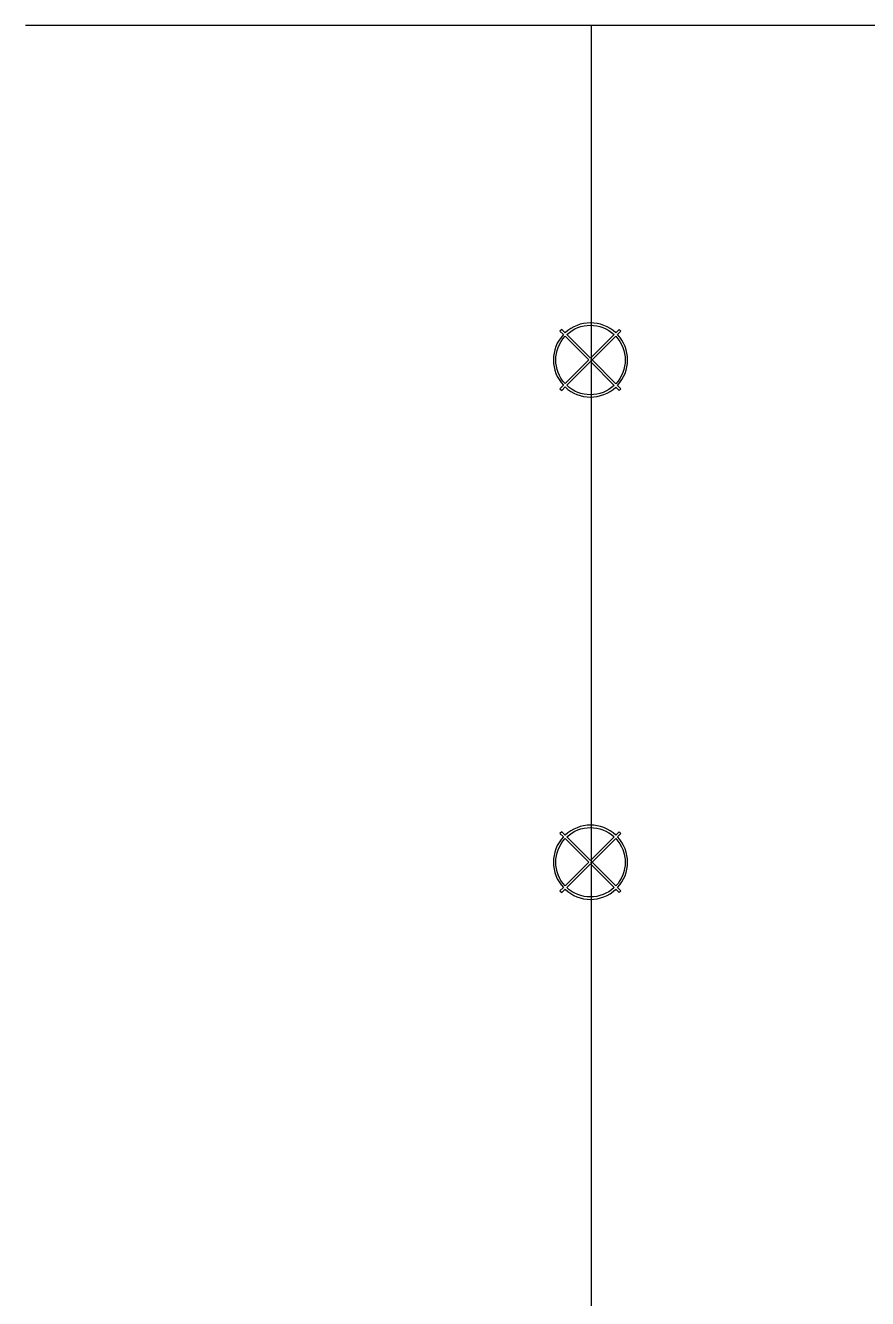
# Model space of a CAD drawing. Extents: x -487 to 422, y 3 to 392.
# Drawn here: x 85.7 to 149.6, y 295.3 to 391.9 of the extents above; entities that cross this region are included whole.
import ezdxf

# ---------------------------------------------------------------- set-up
doc = ezdxf.new("R2010")
doc.units = 0
doc.layers.add('Layer_1', color=7, linetype='CONTINUOUS')

msp = doc.modelspace()

# ---------------------------------------------------------------- linework, layer by layer
at = {"layer": 'Layer_1', "color": 5}
for p, q in [((179.416964, 391.865517), (85.690964, 391.865517)), ((128.591917, 366.46563), (128.591917, 366.464925)), ((128.616964, 366.49103), (128.616964, 366.49103)), ((128.616964, 366.49103), (128.616964, 366.490325)), ((128.616964, 366.49103), (128.616964, 366.490325)), ((128.616964, 366.49103), (128.616964, 366.49103)), ((128.616964, 366.490677), (128.616964, 366.490677)), ((128.616964, 366.490677), (128.616964, 366.490677)), ((128.616964, 366.490677), (128.616964, 366.490677)), ((128.616964, 366.490677), (128.616964, 366.490677)), ((128.616964, 366.490677), (128.616964, 366.490677)), ((128.616964, 366.490677), (128.616964, 366.490677)), ((128.616964, 366.490677), (128.616964, 366.490677)), ((128.616964, 366.490325), (128.616964, 366.490325)), ((128.616964, 366.490325), (128.616964, 366.490325)), ((128.616964, 366.490325), (128.616964, 366.490325)), ((128.616964, 366.490325), (128.616964, 366.490325)), ((128.616964, 366.490325), (128.616964, 366.490325)), ((128.616964, 366.490325), (128.616964, 366.490325)), ((128.616964, 366.490325), (128.616964, 366.490325)), ((128.616964, 366.490325), (128.616964, 366.490325)), ((128.616964, 366.490325), (128.616964, 366.490325)), ((128.616964, 366.490325), (128.616964, 366.490325)), ((128.616964, 366.490325), (128.616964, 366.490325)), ((128.616964, 366.490325), (128.616964, 366.490325)), ((128.616964, 366.439877), (128.616964, 366.439172)), ((128.642364, 366.46563), (128.642364, 366.464925)), ((128.591917, 328.365631), (128.591917, 328.364926)), ((128.616964, 328.391031), (128.616964, 328.391031)), ((128.616964, 328.391031), (128.616964, 328.390326)), ((128.616964, 328.391031), (128.616964, 328.390326)), ((128.616964, 328.391031), (128.616964, 328.391031)), ((128.616964, 328.390678), (128.616964, 328.390678)), ((128.616964, 328.390678), (128.616964, 328.390678)), ((128.616964, 328.390678), (128.616964, 328.390678)), ((128.616964, 328.390678), (128.616964, 328.390678)), ((128.616964, 328.390678), (128.616964, 328.390678)), ((128.616964, 328.390678), (128.616964, 328.390678)), ((128.616964, 328.390678), (128.616964, 328.390678)), ((128.616964, 328.390326), (128.616964, 328.390326)), ((128.616964, 328.390326), (128.616964, 328.390326)), ((128.616964, 328.390326), (128.616964, 328.390326)), ((128.616964, 328.390326), (128.616964, 328.390326)), ((128.616964, 328.390326), (128.616964, 328.390326)), ((128.616964, 328.390326), (128.616964, 328.390326)), ((128.616964, 328.390326), (128.616964, 328.390326)), ((128.616964, 328.390326), (128.616964, 328.390326)), ((128.616964, 328.390326), (128.616964, 328.390326)), ((128.616964, 328.390326), (128.616964, 328.390326)), ((128.616964, 328.390326), (128.616964, 328.390326)), ((128.616964, 328.390326), (128.616964, 328.390326)), ((128.642364, 328.365631), (128.642364, 328.364926)), ((128.616964, 328.339878), (128.616964, 328.339173))]:
    msp.add_line(p, q, dxfattribs=at)
at = {"layer": 'Layer_1', "color": 1}
msp.add_line((128.616964, 391.865517), (128.616964, 3.245517), dxfattribs=at)
at = {"layer": 'Layer_1', "color": 7}
for p, q in [((126.381722, 368.801993), (126.254722, 368.67464)), ((126.254722, 368.67464), (126.515072, 368.41429)), ((126.642072, 368.541643), (126.381722, 368.801993)), ((126.642072, 368.28729), (128.435947, 366.493415)), ((128.563299, 366.620415), (126.769424, 368.41429)), ((130.361055, 368.418523), (128.563299, 366.620415)), ((128.690299, 366.493415), (130.488761, 368.292229)), ((130.744524, 368.801993), (130.488408, 368.545523)), ((130.616113, 368.419229), (130.871877, 368.67464)), ((130.871877, 368.67464), (130.744524, 368.801993)), ((128.435947, 366.493415), (126.638191, 364.695307)), ((126.764486, 364.567601), (128.563299, 366.366415)), ((128.563299, 366.366415), (130.365994, 364.563368)), ((130.493347, 364.690721), (128.690299, 366.493415)), ((126.510838, 364.568307), (126.254722, 364.311837)), ((126.254722, 364.311837), (126.381722, 364.184837)), ((126.381722, 364.184837), (126.637838, 364.440601)), ((130.493347, 364.436368), (130.744524, 364.184837)), ((130.871877, 364.311837), (130.620347, 364.563368)), ((130.744524, 364.184837), (130.871877, 364.311837)), ((130.871877, 364.311837), (130.871877, 364.311837)), ((126.381722, 330.697845), (126.254722, 330.570845)), ((126.254722, 330.570845), (126.515072, 330.310142)), ((126.642072, 330.437495), (126.381722, 330.697845)), ((128.563299, 328.516267), (126.769424, 330.310142)), ((130.361055, 330.314376), (128.563299, 328.516267)), ((130.744524, 330.697845), (130.488408, 330.441376)), ((130.616113, 330.315081), (130.871877, 330.570845)), ((130.871877, 330.570845), (130.744524, 330.697845)), ((126.642072, 330.183142), (128.435947, 328.389267)), ((128.690299, 328.389267), (130.488761, 330.188081)), ((128.435947, 328.389267), (126.638191, 326.591159)), ((130.493347, 326.586573), (128.690299, 328.389267)), ((126.764486, 326.463453), (128.563299, 328.262267)), ((128.563299, 328.262267), (130.365994, 326.45922)), ((126.510838, 326.464159), (126.254722, 326.207689)), ((130.871877, 326.207689), (130.620347, 326.45922)), ((126.254722, 326.207689), (126.381722, 326.080689)), ((126.381722, 326.080689), (126.637838, 326.336453)), ((130.493347, 326.33222), (130.744524, 326.080689)), ((130.744524, 326.080689), (130.871877, 326.207689)), ((130.871877, 326.207689), (130.871877, 326.207689))]:
    msp.add_line(p, q, dxfattribs=at)
for points in [[(130.488408, 368.545523), (129.407144, 369.555879), (127.721572, 369.554468), (126.642072, 368.541643)], [(126.769424, 368.41429), (127.778369, 369.356912), (129.350347, 369.358323), (130.361055, 368.418523)], [(126.515072, 368.41429), (125.502247, 367.335143), (125.500836, 365.649218), (126.510838, 364.568307)], [(126.638191, 364.695307), (125.698038, 365.706368), (125.699449, 367.278346), (126.642072, 368.28729)], [(130.488761, 368.292229), (131.43738, 367.281168), (131.438791, 365.70284), (130.493347, 364.690721)], [(130.620347, 364.563368), (131.635994, 365.64569), (131.634583, 367.338318), (130.616113, 368.419229)], [(126.637838, 364.440601), (127.718397, 363.421779), (129.411024, 363.420721), (130.493347, 364.436368)], [(130.365994, 364.563368), (129.353874, 363.617923), (127.775194, 363.619334), (126.764486, 364.567601)], [(130.488408, 330.441376), (129.407144, 331.451731), (127.721572, 331.45032), (126.642072, 330.437495)], [(126.515072, 330.310142), (125.502247, 329.230995), (125.500836, 327.54507), (126.510838, 326.464159)], [(126.769424, 330.310142), (127.778369, 331.252764), (129.350347, 331.254176), (130.361055, 330.314376)], [(130.620347, 326.45922), (131.635994, 327.541542), (131.634583, 329.23417), (130.616113, 330.315081)], [(126.638191, 326.591159), (125.698038, 327.60222), (125.699449, 329.174198), (126.642072, 330.183142)], [(130.488761, 330.188081), (131.43738, 329.17702), (131.438791, 327.598692), (130.493347, 326.586573)], [(130.365994, 326.45922), (129.353874, 325.513776), (127.775194, 325.515187), (126.764486, 326.463453)], [(126.637838, 326.336453), (127.718397, 325.317631), (129.411024, 325.316573), (130.493347, 326.33222)]]:
    msp.add_open_spline(points, degree=3, dxfattribs=at)
at = {"layer": 'Layer_1', "color": 5}
for points in [[(128.616964, 366.49103), (128.602853, 366.49103), (128.591917, 366.479389), (128.591917, 366.46563)], [(128.616964, 366.49103), (128.602853, 366.49103), (128.591917, 366.479389), (128.591917, 366.46563)], [(128.616964, 366.490677), (128.602853, 366.490677), (128.591917, 366.479389), (128.591917, 366.465277)], [(128.616964, 366.490677), (128.602853, 366.490677), (128.591917, 366.479389), (128.591917, 366.465277)], [(128.616964, 366.490677), (128.602853, 366.490677), (128.591917, 366.479389), (128.591917, 366.465277)], [(128.616964, 366.490677), (128.602853, 366.490677), (128.591917, 366.479389), (128.591917, 366.465277)], [(128.616964, 366.490677), (128.602853, 366.490677), (128.591917, 366.479389), (128.591917, 366.46563)], [(128.616964, 366.490677), (128.602853, 366.490677), (128.591917, 366.479389), (128.591917, 366.46563)], [(128.616964, 366.490677), (128.602853, 366.490677), (128.591917, 366.479389), (128.591917, 366.46563)], [(128.616964, 366.490325), (128.602853, 366.490325), (128.591917, 366.478683), (128.591917, 366.464925)], [(128.616964, 366.490325), (128.602853, 366.490325), (128.591917, 366.479036), (128.591917, 366.464925)], [(128.616964, 366.490325), (128.602853, 366.490325), (128.591917, 366.479036), (128.591917, 366.464925)], [(128.616964, 366.490325), (128.602853, 366.490325), (128.591917, 366.479036), (128.591917, 366.464925)], [(128.616964, 366.490325), (128.602853, 366.490325), (128.591917, 366.479036), (128.591917, 366.464925)], [(128.616964, 366.490325), (128.602853, 366.490325), (128.591917, 366.479036), (128.591917, 366.464925)], [(128.616964, 366.490325), (128.602853, 366.490325), (128.591917, 366.479036), (128.591917, 366.464925)], [(128.616964, 366.490325), (128.602853, 366.490325), (128.591917, 366.479036), (128.591917, 366.464925)], [(128.616964, 366.490325), (128.602853, 366.490325), (128.591917, 366.479389), (128.591917, 366.464925)], [(128.616964, 366.490325), (128.602853, 366.490325), (128.591917, 366.479389), (128.591917, 366.465277)], [(128.616964, 366.490325), (128.602853, 366.490325), (128.591917, 366.479389), (128.591917, 366.465277)], [(128.616964, 366.490325), (128.602853, 366.490325), (128.591917, 366.479389), (128.591917, 366.465277)], [(128.591917, 366.46563), (128.591917, 366.451519), (128.602853, 366.439877), (128.616964, 366.439877)], [(128.591917, 366.46563), (128.591917, 366.451519), (128.602853, 366.439877), (128.616964, 366.439877)], [(128.591917, 366.46563), (128.591917, 366.451519), (128.602853, 366.439877), (128.616964, 366.439877)], [(128.591917, 366.46563), (128.591917, 366.451519), (128.602853, 366.439877), (128.616964, 366.439877)], [(128.591917, 366.46563), (128.591917, 366.451519), (128.602853, 366.439877), (128.616964, 366.439877)], [(128.591917, 366.465277), (128.591917, 366.451166), (128.602853, 366.439525), (128.616964, 366.439525)], [(128.591917, 366.465277), (128.591917, 366.451166), (128.602853, 366.439525), (128.616964, 366.439525)], [(128.591917, 366.465277), (128.591917, 366.451166), (128.602853, 366.439525), (128.616964, 366.439525)], [(128.591917, 366.465277), (128.591917, 366.451166), (128.602853, 366.439877), (128.616964, 366.439877)], [(128.591917, 366.465277), (128.591917, 366.451166), (128.602853, 366.439877), (128.616964, 366.439877)], [(128.591917, 366.465277), (128.591917, 366.451166), (128.602853, 366.439877), (128.616964, 366.439877)], [(128.591917, 366.465277), (128.591917, 366.451166), (128.602853, 366.439877), (128.616964, 366.439877)], [(128.591917, 366.464925), (128.591917, 366.451166), (128.602853, 366.439172), (128.616964, 366.439172)], [(128.591917, 366.464925), (128.591917, 366.451166), (128.602853, 366.439172), (128.616964, 366.439172)], [(128.591917, 366.464925), (128.591917, 366.451166), (128.602853, 366.439172), (128.616964, 366.439172)], [(128.591917, 366.464925), (128.591917, 366.451166), (128.602853, 366.439172), (128.616964, 366.439172)], [(128.591917, 366.464925), (128.591917, 366.451166), (128.602853, 366.439172), (128.616964, 366.439172)], [(128.591917, 366.464925), (128.591917, 366.451166), (128.602853, 366.439172), (128.616964, 366.439172)], [(128.591917, 366.464925), (128.591917, 366.451166), (128.602853, 366.439525), (128.616964, 366.439525)], [(128.591917, 366.464925), (128.591917, 366.451166), (128.602853, 366.439525), (128.616964, 366.439525)], [(128.591917, 366.464925), (128.591917, 366.451166), (128.602853, 366.439525), (128.616964, 366.439525)], [(128.642364, 366.46563), (128.642364, 366.479389), (128.631075, 366.49103), (128.616964, 366.49103)], [(128.642364, 366.46563), (128.642364, 366.479389), (128.631075, 366.49103), (128.616964, 366.49103)], [(128.642364, 366.465277), (128.642364, 366.479389), (128.631075, 366.490677), (128.616964, 366.490677)], [(128.642364, 366.465277), (128.642364, 366.479389), (128.631075, 366.490677), (128.616964, 366.490677)], [(128.642364, 366.465277), (128.642364, 366.479389), (128.631075, 366.490677), (128.616964, 366.490677)], [(128.642364, 366.465277), (128.642364, 366.479389), (128.631075, 366.490677), (128.616964, 366.490677)], [(128.642364, 366.46563), (128.642364, 366.479389), (128.631075, 366.490677), (128.616964, 366.490677)], [(128.642364, 366.46563), (128.642364, 366.479389), (128.631075, 366.490677), (128.616964, 366.490677)], [(128.642364, 366.46563), (128.642364, 366.479389), (128.631075, 366.490677), (128.616964, 366.490677)], [(128.642364, 366.464925), (128.642364, 366.478683), (128.631075, 366.490325), (128.616964, 366.490325)], [(128.642364, 366.464925), (128.642364, 366.479036), (128.631075, 366.490325), (128.616964, 366.490325)], [(128.642364, 366.464925), (128.642364, 366.479036), (128.631075, 366.490325), (128.616964, 366.490325)], [(128.642364, 366.464925), (128.642364, 366.479036), (128.631075, 366.490325), (128.616964, 366.490325)], [(128.642364, 366.464925), (128.642364, 366.479036), (128.631075, 366.490325), (128.616964, 366.490325)], [(128.642364, 366.464925), (128.642364, 366.479036), (128.631075, 366.490325), (128.616964, 366.490325)], [(128.642364, 366.464925), (128.642364, 366.479036), (128.631075, 366.490325), (128.616964, 366.490325)], [(128.642364, 366.464925), (128.642364, 366.479036), (128.631075, 366.490325), (128.616964, 366.490325)], [(128.642364, 366.464925), (128.642364, 366.479389), (128.631075, 366.490325), (128.616964, 366.490325)], [(128.642364, 366.465277), (128.642364, 366.479389), (128.631075, 366.490325), (128.616964, 366.490325)], [(128.642364, 366.465277), (128.642364, 366.479389), (128.631075, 366.490325), (128.616964, 366.490325)], [(128.642364, 366.465277), (128.642364, 366.479389), (128.631075, 366.490325), (128.616964, 366.490325)], [(128.616964, 366.439877), (128.631075, 366.439877), (128.642364, 366.451519), (128.642364, 366.46563)], [(128.616964, 366.439877), (128.631075, 366.439877), (128.642364, 366.451519), (128.642364, 366.46563)], [(128.616964, 366.439877), (128.631075, 366.439877), (128.642364, 366.451519), (128.642364, 366.46563)], [(128.616964, 366.439877), (128.631075, 366.439877), (128.642364, 366.451519), (128.642364, 366.46563)], [(128.616964, 366.439877), (128.631075, 366.439877), (128.642364, 366.451519), (128.642364, 366.46563)], [(128.616964, 366.439525), (128.631075, 366.439525), (128.642364, 366.451166), (128.642364, 366.465277)], [(128.616964, 366.439525), (128.631075, 366.439525), (128.642364, 366.451166), (128.642364, 366.465277)], [(128.616964, 366.439525), (128.631075, 366.439525), (128.642364, 366.451166), (128.642364, 366.465277)], [(128.616964, 366.439877), (128.631075, 366.439877), (128.642364, 366.451166), (128.642364, 366.465277)], [(128.616964, 366.439877), (128.631075, 366.439877), (128.642364, 366.451166), (128.642364, 366.465277)], [(128.616964, 366.439877), (128.631075, 366.439877), (128.642364, 366.451166), (128.642364, 366.465277)], [(128.616964, 366.439877), (128.631075, 366.439877), (128.642364, 366.451166), (128.642364, 366.465277)], [(128.616964, 366.439172), (128.631075, 366.439172), (128.642364, 366.451166), (128.642364, 366.464925)], [(128.616964, 366.439172), (128.631075, 366.439172), (128.642364, 366.451166), (128.642364, 366.464925)], [(128.616964, 366.439172), (128.631075, 366.439172), (128.642364, 366.451166), (128.642364, 366.464925)], [(128.616964, 366.439172), (128.631075, 366.439172), (128.642364, 366.451166), (128.642364, 366.464925)], [(128.616964, 366.439172), (128.631075, 366.439172), (128.642364, 366.451166), (128.642364, 366.464925)], [(128.616964, 366.439172), (128.631075, 366.439172), (128.642364, 366.451166), (128.642364, 366.464925)], [(128.616964, 366.439525), (128.631075, 366.439525), (128.642364, 366.451166), (128.642364, 366.464925)], [(128.616964, 366.439525), (128.631075, 366.439525), (128.642364, 366.451166), (128.642364, 366.464925)], [(128.616964, 366.439525), (128.631075, 366.439525), (128.642364, 366.451166), (128.642364, 366.464925)], [(128.616964, 328.391031), (128.602853, 328.391031), (128.591917, 328.379389), (128.591917, 328.365631)], [(128.616964, 328.391031), (128.602853, 328.391031), (128.591917, 328.379389), (128.591917, 328.365631)], [(128.616964, 328.390678), (128.602853, 328.390678), (128.591917, 328.379389), (128.591917, 328.365278)], [(128.616964, 328.390678), (128.602853, 328.390678), (128.591917, 328.379389), (128.591917, 328.365278)], [(128.616964, 328.390678), (128.602853, 328.390678), (128.591917, 328.379389), (128.591917, 328.365278)], [(128.616964, 328.390678), (128.602853, 328.390678), (128.591917, 328.379389), (128.591917, 328.365278)], [(128.616964, 328.390678), (128.602853, 328.390678), (128.591917, 328.379389), (128.591917, 328.365631)], [(128.616964, 328.390678), (128.602853, 328.390678), (128.591917, 328.379389), (128.591917, 328.365631)], [(128.616964, 328.390678), (128.602853, 328.390678), (128.591917, 328.379389), (128.591917, 328.365631)], [(128.616964, 328.390326), (128.602853, 328.390326), (128.591917, 328.378684), (128.591917, 328.364926)], [(128.616964, 328.390326), (128.602853, 328.390326), (128.591917, 328.379037), (128.591917, 328.364926)], [(128.616964, 328.390326), (128.602853, 328.390326), (128.591917, 328.379037), (128.591917, 328.364926)], [(128.616964, 328.390326), (128.602853, 328.390326), (128.591917, 328.379037), (128.591917, 328.364926)], [(128.616964, 328.390326), (128.602853, 328.390326), (128.591917, 328.379037), (128.591917, 328.364926)], [(128.616964, 328.390326), (128.602853, 328.390326), (128.591917, 328.379037), (128.591917, 328.364926)], [(128.616964, 328.390326), (128.602853, 328.390326), (128.591917, 328.379037), (128.591917, 328.364926)], [(128.616964, 328.390326), (128.602853, 328.390326), (128.591917, 328.379037), (128.591917, 328.364926)], [(128.616964, 328.390326), (128.602853, 328.390326), (128.591917, 328.379389), (128.591917, 328.364926)], [(128.616964, 328.390326), (128.602853, 328.390326), (128.591917, 328.379389), (128.591917, 328.365278)], [(128.616964, 328.390326), (128.602853, 328.390326), (128.591917, 328.379389), (128.591917, 328.365278)], [(128.616964, 328.390326), (128.602853, 328.390326), (128.591917, 328.379389), (128.591917, 328.365278)], [(128.591917, 328.365631), (128.591917, 328.351167), (128.602853, 328.339878), (128.616964, 328.339878)], [(128.591917, 328.365631), (128.591917, 328.351167), (128.602853, 328.339878), (128.616964, 328.339878)], [(128.591917, 328.365631), (128.591917, 328.351167), (128.602853, 328.339878), (128.616964, 328.339878)], [(128.591917, 328.365631), (128.591917, 328.351167), (128.602853, 328.339878), (128.616964, 328.339878)], [(128.591917, 328.365631), (128.591917, 328.35152), (128.602853, 328.339878), (128.616964, 328.339878)], [(128.591917, 328.365278), (128.591917, 328.351167), (128.602853, 328.339526), (128.616964, 328.339526)], [(128.591917, 328.365278), (128.591917, 328.351167), (128.602853, 328.339526), (128.616964, 328.339526)], [(128.591917, 328.365278), (128.591917, 328.351167), (128.602853, 328.339526), (128.616964, 328.339526)], [(128.591917, 328.365278), (128.591917, 328.351167), (128.602853, 328.339878), (128.616964, 328.339878)], [(128.591917, 328.365278), (128.591917, 328.351167), (128.602853, 328.339878), (128.616964, 328.339878)], [(128.591917, 328.365278), (128.591917, 328.351167), (128.602853, 328.339878), (128.616964, 328.339878)], [(128.591917, 328.365278), (128.591917, 328.351167), (128.602853, 328.339878), (128.616964, 328.339878)], [(128.591917, 328.364926), (128.591917, 328.351167), (128.602853, 328.339173), (128.616964, 328.339173)], [(128.591917, 328.364926), (128.591917, 328.351167), (128.602853, 328.339173), (128.616964, 328.339173)], [(128.591917, 328.364926), (128.591917, 328.351167), (128.602853, 328.339173), (128.616964, 328.339173)], [(128.591917, 328.364926), (128.591917, 328.351167), (128.602853, 328.339173), (128.616964, 328.339173)], [(128.591917, 328.364926), (128.591917, 328.351167), (128.602853, 328.339173), (128.616964, 328.339173)], [(128.591917, 328.364926), (128.591917, 328.351167), (128.602853, 328.339173), (128.616964, 328.339173)], [(128.591917, 328.364926), (128.591917, 328.351167), (128.602853, 328.339526), (128.616964, 328.339526)], [(128.591917, 328.364926), (128.591917, 328.351167), (128.602853, 328.339526), (128.616964, 328.339526)], [(128.591917, 328.364926), (128.591917, 328.351167), (128.602853, 328.339526), (128.616964, 328.339526)], [(128.642364, 328.365631), (128.642364, 328.379389), (128.631075, 328.391031), (128.616964, 328.391031)], [(128.642364, 328.365631), (128.642364, 328.379389), (128.631075, 328.391031), (128.616964, 328.391031)], [(128.642364, 328.365278), (128.642364, 328.379389), (128.631075, 328.390678), (128.616964, 328.390678)], [(128.642364, 328.365278), (128.642364, 328.379389), (128.631075, 328.390678), (128.616964, 328.390678)], [(128.642364, 328.365278), (128.642364, 328.379389), (128.631075, 328.390678), (128.616964, 328.390678)], [(128.642364, 328.365278), (128.642364, 328.379389), (128.631075, 328.390678), (128.616964, 328.390678)], [(128.642364, 328.365631), (128.642364, 328.379389), (128.631075, 328.390678), (128.616964, 328.390678)], [(128.642364, 328.365631), (128.642364, 328.379389), (128.631075, 328.390678), (128.616964, 328.390678)], [(128.642364, 328.365631), (128.642364, 328.379389), (128.631075, 328.390678), (128.616964, 328.390678)], [(128.642364, 328.364926), (128.642364, 328.378684), (128.631075, 328.390326), (128.616964, 328.390326)], [(128.642364, 328.364926), (128.642364, 328.379037), (128.631075, 328.390326), (128.616964, 328.390326)], [(128.642364, 328.364926), (128.642364, 328.379037), (128.631075, 328.390326), (128.616964, 328.390326)], [(128.642364, 328.364926), (128.642364, 328.379037), (128.631075, 328.390326), (128.616964, 328.390326)], [(128.642364, 328.364926), (128.642364, 328.379037), (128.631075, 328.390326), (128.616964, 328.390326)], [(128.642364, 328.364926), (128.642364, 328.379037), (128.631075, 328.390326), (128.616964, 328.390326)], [(128.642364, 328.364926), (128.642364, 328.379037), (128.631075, 328.390326), (128.616964, 328.390326)], [(128.642364, 328.364926), (128.642364, 328.379037), (128.631075, 328.390326), (128.616964, 328.390326)], [(128.642364, 328.364926), (128.642364, 328.379389), (128.631075, 328.390326), (128.616964, 328.390326)], [(128.642364, 328.365278), (128.642364, 328.379389), (128.631075, 328.390326), (128.616964, 328.390326)], [(128.642364, 328.365278), (128.642364, 328.379389), (128.631075, 328.390326), (128.616964, 328.390326)], [(128.642364, 328.365278), (128.642364, 328.379389), (128.631075, 328.390326), (128.616964, 328.390326)], [(128.616964, 328.339878), (128.631075, 328.339878), (128.642364, 328.351167), (128.642364, 328.365631)], [(128.616964, 328.339878), (128.631075, 328.339878), (128.642364, 328.351167), (128.642364, 328.365631)], [(128.616964, 328.339878), (128.631075, 328.339878), (128.642364, 328.351167), (128.642364, 328.365631)], [(128.616964, 328.339878), (128.631075, 328.339878), (128.642364, 328.351167), (128.642364, 328.365631)], [(128.616964, 328.339878), (128.631075, 328.339878), (128.642364, 328.35152), (128.642364, 328.365631)], [(128.616964, 328.339526), (128.631075, 328.339526), (128.642364, 328.351167), (128.642364, 328.365278)], [(128.616964, 328.339526), (128.631075, 328.339526), (128.642364, 328.351167), (128.642364, 328.365278)], [(128.616964, 328.339526), (128.631075, 328.339526), (128.642364, 328.351167), (128.642364, 328.365278)], [(128.616964, 328.339878), (128.631075, 328.339878), (128.642364, 328.351167), (128.642364, 328.365278)], [(128.616964, 328.339878), (128.631075, 328.339878), (128.642364, 328.351167), (128.642364, 328.365278)], [(128.616964, 328.339878), (128.631075, 328.339878), (128.642364, 328.351167), (128.642364, 328.365278)], [(128.616964, 328.339878), (128.631075, 328.339878), (128.642364, 328.351167), (128.642364, 328.365278)], [(128.616964, 328.339173), (128.631075, 328.339173), (128.642364, 328.351167), (128.642364, 328.364926)], [(128.616964, 328.339173), (128.631075, 328.339173), (128.642364, 328.351167), (128.642364, 328.364926)], [(128.616964, 328.339173), (128.631075, 328.339173), (128.642364, 328.351167), (128.642364, 328.364926)], [(128.616964, 328.339173), (128.631075, 328.339173), (128.642364, 328.351167), (128.642364, 328.364926)], [(128.616964, 328.339173), (128.631075, 328.339173), (128.642364, 328.351167), (128.642364, 328.364926)], [(128.616964, 328.339173), (128.631075, 328.339173), (128.642364, 328.351167), (128.642364, 328.364926)], [(128.616964, 328.339526), (128.631075, 328.339526), (128.642364, 328.351167), (128.642364, 328.364926)], [(128.616964, 328.339526), (128.631075, 328.339526), (128.642364, 328.351167), (128.642364, 328.364926)], [(128.616964, 328.339526), (128.631075, 328.339526), (128.642364, 328.351167), (128.642364, 328.364926)]]:
    msp.add_open_spline(points, degree=3, dxfattribs=at)

doc.saveas('drawing.dxf')
